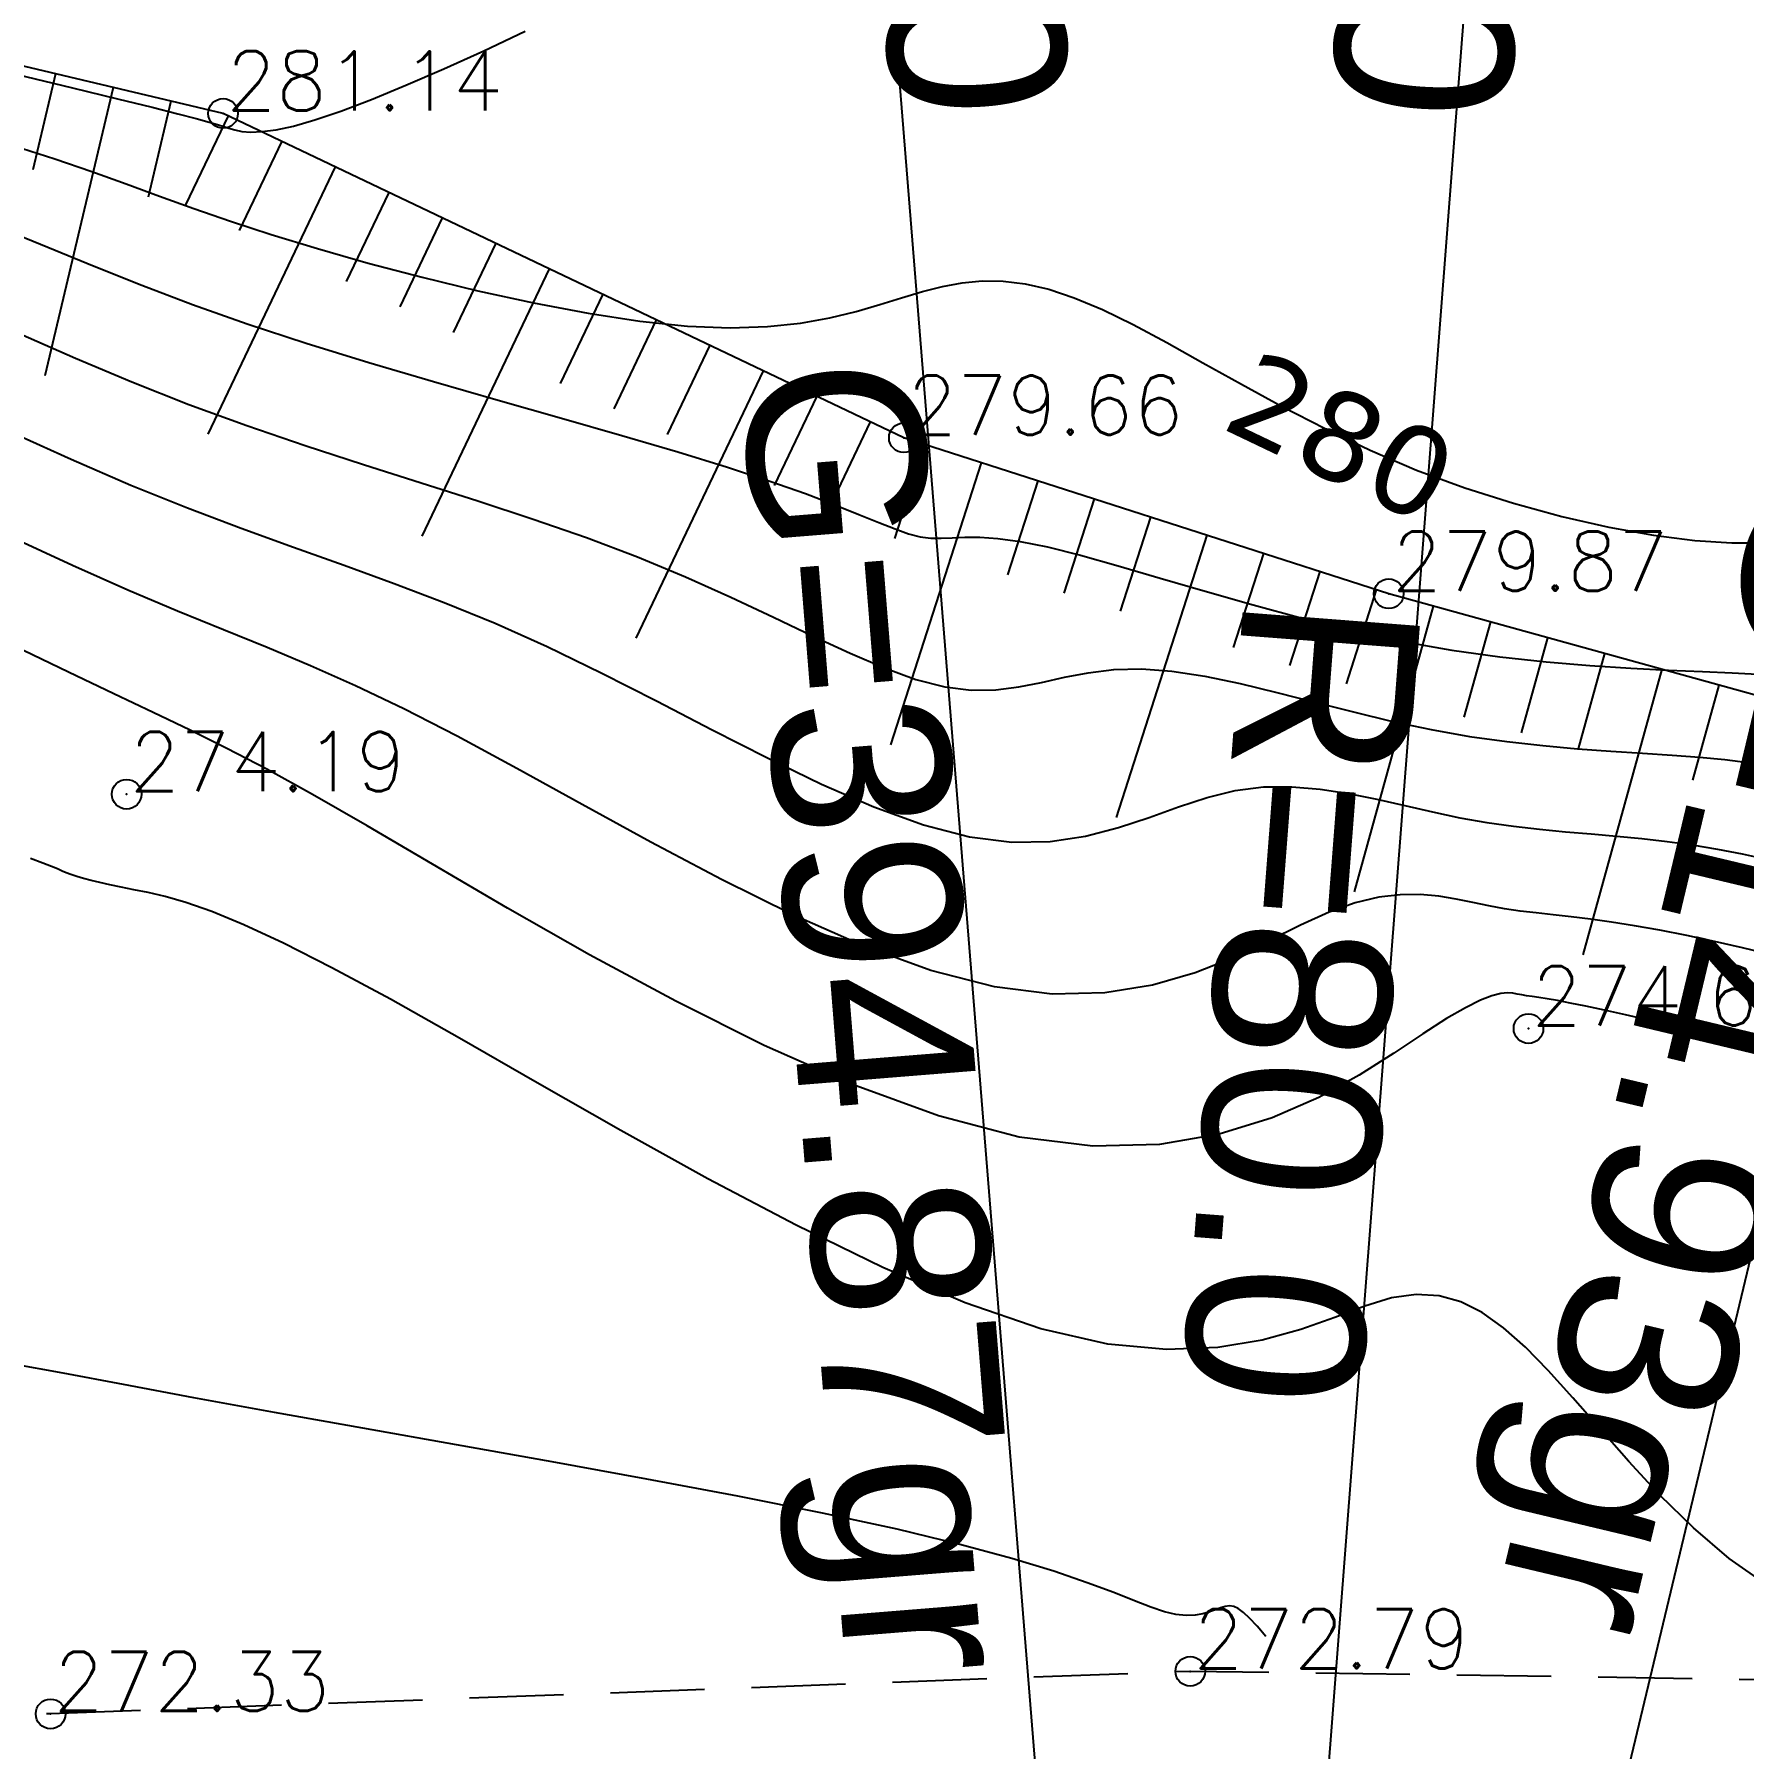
# Model space of a CAD drawing. Header units: millimetres. Extents: x 524954 to 526204, y 9523489 to 9524010.
# Drawn here: x 525125.6 to 525154.44, y 9523723.47 to 9523752.39 of the extents above; entities that cross this region are included whole.
import ezdxf
from ezdxf.enums import TextEntityAlignment as Align

# ---------------------------------------------------------------- set-up
doc = ezdxf.new("R2010")
doc.units = ezdxf.units.MM
doc.header["$PDMODE"] = 32
doc.header["$PDSIZE"] = 0.5
doc.linetypes.add('CACHE2', pattern=[4.7625, 3.175, -1.5875])
for name, color, linetype in [('Borde_Piste', 7, 'CACHE2'), ('CN_01_00', 3, 'Continuous'), ('CN_02_00', 4, 'Continuous'), ('CN_05_00', 6, 'Continuous'), ('CN_10_00', 1, 'Continuous'), ('Cotation Courbes de niveau', 7, 'Continuous'), ('Haut_Talus', 30, 'Continuous'), ('Route - Axe Route de la corniche 1 - Textes - Arcs', 5, 'Continuous'), ('Route - Axe Route de la corniche 1 - Textes - Tabulations', 5, 'Continuous'), ('Talus', 2, 'Continuous'), ('TopoAlt', 3, 'Continuous'), ('TOPOJIS', 7, 'Continuous')]:
    doc.layers.add(name, color=color, linetype=linetype)
doc.styles.add('Affichages route', font='arial.ttf', dxfattribs={"height": 0.5})
doc.styles.add('Simplex 1.0', font='Simplex.shx', dxfattribs={"width": 0.99, "height": 1})
doc.styles.add('Verdana 1.0', font='verdana.ttf', dxfattribs={"width": 0.99, "height": 1})

# ---------------------------------------------------------------- blocks, each defined once
blk = doc.blocks.new('TCPOINT M')
at = {"color": 0}
blk.add_point((0, 0), dxfattribs=at)
at = {"layer": 'TopoAlt', "style": 'Simplex 1.0', "width": 0.99}
blk.add_attdef('ALT', (0.15, 0.15), '', height=1, dxfattribs=at)

msp = doc.modelspace()

# ---------------------------------------------------------------- linework, layer by layer
at = {"layer": 'Borde_Piste', "ltscale": 0.5, "flags": 128}
msp.add_lwpolyline([(525212.973, 9523742.341), (525203.898, 9523734.41), (525194.217, 9523728.943), (525187.982, 9523726.885), (525179.245, 9523725.54), (525165.092, 9523724.478), (525145.1, 9523724.771), (525125.872, 9523724.052), (525107.126, 9523723.919), (525086.665, 9523725.819), (525067.313, 9523726.621)], dxfattribs=at)
at = {"layer": 'CN_01_00', "flags": 128}
for points, elevation in [([(525125.286, 9523751.72), (525126.24, 9523751.491), (525127.002, 9523751.306), (525127.587, 9523751.162), (525128.021, 9523751.052), (525128.331, 9523750.97), (525128.545, 9523750.911), (525128.691, 9523750.868), (525128.794, 9523750.835), (525128.882, 9523750.807), (525128.98, 9523750.779), (525129.1, 9523750.755), (525129.249, 9523750.744), (525129.439, 9523750.75), (525129.676, 9523750.782), (525129.97, 9523750.845), (525130.331, 9523750.947), (525130.767, 9523751.094), (525131.284, 9523751.291), (525131.868, 9523751.532), (525132.506, 9523751.809), (525133.181, 9523752.116), (525133.878, 9523752.444)], 281), ([(525125.057, 9523749.115), (525125.826, 9523748.8), (525126.605, 9523748.482), (525127.412, 9523748.159), (525128.267, 9523747.834), (525129.188, 9523747.507), (525130.187, 9523747.18), (525131.243, 9523746.853), (525132.331, 9523746.532), (525133.423, 9523746.217), (525134.492, 9523745.913), (525135.511, 9523745.622), (525136.454, 9523745.347), (525137.293, 9523745.09), (525138.008, 9523744.855), (525138.607, 9523744.643), (525139.103, 9523744.455), (525139.511, 9523744.292), (525139.845, 9523744.155), (525140.119, 9523744.046), (525140.347, 9523743.965), (525140.543, 9523743.914), (525140.722, 9523743.891), (525140.897, 9523743.889), (525141.084, 9523743.898), (525141.296, 9523743.907), (525141.549, 9523743.906), (525141.856, 9523743.885), (525142.232, 9523743.834), (525142.692, 9523743.742), (525143.246, 9523743.603), (525143.883, 9523743.425), (525144.59, 9523743.218), (525145.354, 9523742.994), (525146.159, 9523742.764), (525146.991, 9523742.539), (525147.838, 9523742.33), (525148.684, 9523742.148), (525149.516, 9523742.001), (525150.325, 9523741.888), (525151.104, 9523741.803), (525151.843, 9523741.741), (525152.535, 9523741.696), (525153.171, 9523741.664), (525153.744, 9523741.64), (525154.244, 9523741.618), (525154.668, 9523741.594)], 279), ([(525125.176, 9523745.695), (525126.22, 9523745.222), (525127.225, 9523744.788), (525128.18, 9523744.404), (525129.09, 9523744.059), (525129.968, 9523743.741), (525130.824, 9523743.435), (525131.669, 9523743.128), (525132.515, 9523742.806), (525133.373, 9523742.456), (525134.253, 9523742.064), (525135.163, 9523741.621), (525136.094, 9523741.146), (525137.032, 9523740.659), (525137.965, 9523740.184), (525138.879, 9523739.743), (525139.762, 9523739.359), (525140.599, 9523739.053), (525141.378, 9523738.85), (525142.089, 9523738.762), (525142.739, 9523738.775), (525143.335, 9523738.865), (525143.889, 9523739.008), (525144.409, 9523739.18), (525144.904, 9523739.358), (525145.384, 9523739.518), (525145.859, 9523739.635), (525146.335, 9523739.693), (525146.814, 9523739.697), (525147.293, 9523739.656), (525147.772, 9523739.583), (525148.248, 9523739.486), (525148.721, 9523739.379), (525149.189, 9523739.271), (525149.651, 9523739.172), (525150.105, 9523739.092), (525150.552, 9523739.029), (525150.993, 9523738.979), (525151.43, 9523738.937), (525151.862, 9523738.9), (525152.291, 9523738.863), (525152.718, 9523738.822), (525153.145, 9523738.774), (525153.57, 9523738.715), (525153.993, 9523738.645), (525154.409, 9523738.565), (525154.817, 9523738.475)], 277), ([(525146.377, 9523725.36), (525146.227, 9523725.535), (525146.102, 9523725.67), (525145.998, 9523725.766), (525145.911, 9523725.83), (525145.834, 9523725.864), (525145.763, 9523725.874), (525145.69, 9523725.865), (525145.611, 9523725.841), (525145.524, 9523725.808), (525145.425, 9523725.773), (525145.311, 9523725.741), (525145.181, 9523725.719), (525145.031, 9523725.713), (525144.859, 9523725.73), (525144.663, 9523725.774), (525144.436, 9523725.851), (525144.159, 9523725.961), (525143.809, 9523726.1), (525143.363, 9523726.267), (525142.797, 9523726.46), (525142.089, 9523726.676), (525141.215, 9523726.913), (525140.154, 9523727.169), (525138.893, 9523727.441), (525137.469, 9523727.725), (525135.933, 9523728.015), (525134.334, 9523728.307), (525132.72, 9523728.595), (525131.142, 9523728.875), (525129.648, 9523729.141), (525128.289, 9523729.388), (525127.101, 9523729.61), (525126.082, 9523729.803), (525125.215, 9523729.958)], 273)]:
    msp.add_lwpolyline(points, dxfattribs=dict(at, elevation=elevation))
at = {"layer": 'CN_02_00', "flags": 128}
for points, elevation in [([(525125.357, 9523747.338), (525126.294, 9523746.927), (525127.244, 9523746.528), (525128.207, 9523746.148), (525129.183, 9523745.792), (525130.167, 9523745.456), (525131.15, 9523745.136), (525132.123, 9523744.826), (525133.081, 9523744.521), (525134.013, 9523744.214), (525134.913, 9523743.901), (525135.773, 9523743.577), (525136.586, 9523743.238), (525137.35, 9523742.895), (525138.068, 9523742.557), (525138.738, 9523742.238), (525139.362, 9523741.949), (525139.941, 9523741.702), (525140.473, 9523741.509), (525140.961, 9523741.382), (525141.406, 9523741.327), (525141.818, 9523741.332), (525142.21, 9523741.382), (525142.593, 9523741.458), (525142.979, 9523741.543), (525143.38, 9523741.621), (525143.808, 9523741.676), (525144.275, 9523741.689), (525144.79, 9523741.648), (525145.348, 9523741.561), (525145.942, 9523741.437), (525146.563, 9523741.288), (525147.203, 9523741.125), (525147.856, 9523740.959), (525148.514, 9523740.8), (525149.167, 9523740.66), (525149.81, 9523740.547), (525150.439, 9523740.459), (525151.049, 9523740.391), (525151.636, 9523740.339), (525152.198, 9523740.298), (525152.731, 9523740.264), (525153.231, 9523740.231), (525153.694, 9523740.196), (525154.119, 9523740.155), (525154.51, 9523740.104)], 278), ([(525154.885, 9523736.869), (525154.42, 9523736.98), (525153.946, 9523737.087), (525153.476, 9523737.186), (525153.021, 9523737.276), (525152.595, 9523737.352), (525152.206, 9523737.414), (525151.851, 9523737.462), (525151.525, 9523737.501), (525151.223, 9523737.535), (525150.938, 9523737.567), (525150.666, 9523737.6), (525150.4, 9523737.638), (525150.135, 9523737.685), (525149.865, 9523737.741), (525149.586, 9523737.799), (525149.293, 9523737.848), (525148.981, 9523737.877), (525148.644, 9523737.875), (525148.279, 9523737.833), (525147.88, 9523737.739), (525147.442, 9523737.582), (525146.96, 9523737.36), (525146.428, 9523737.094), (525145.839, 9523736.817), (525145.185, 9523736.559), (525144.461, 9523736.349), (525143.659, 9523736.219), (525142.773, 9523736.198), (525141.795, 9523736.318), (525140.725, 9523736.598), (525139.583, 9523737.015), (525138.397, 9523737.537), (525137.192, 9523738.13), (525135.997, 9523738.761), (525134.838, 9523739.397), (525133.741, 9523740.005), (525132.733, 9523740.551), (525131.832, 9523741.011), (525131.017, 9523741.399), (525130.258, 9523741.736), (525129.525, 9523742.044), (525128.787, 9523742.345), (525128.014, 9523742.662), (525127.176, 9523743.016), (525126.244, 9523743.429), (525125.197, 9523743.916)], 276), ([(525154.829, 9523726.228), (525154.19, 9523726.676), (525153.588, 9523727.19), (525153.024, 9523727.743), (525152.498, 9523728.312), (525152.008, 9523728.868), (525151.557, 9523729.388), (525151.141, 9523729.848), (525150.754, 9523730.243), (525150.385, 9523730.568), (525150.026, 9523730.823), (525149.667, 9523731.003), (525149.299, 9523731.106), (525148.912, 9523731.13), (525148.497, 9523731.071), (525148.044, 9523730.932), (525147.54, 9523730.744), (525146.968, 9523730.541), (525146.314, 9523730.359), (525145.563, 9523730.234), (525144.7, 9523730.2), (525143.711, 9523730.293), (525142.58, 9523730.549), (525141.303, 9523730.99), (525139.912, 9523731.587), (525138.451, 9523732.298), (525136.963, 9523733.083), (525135.492, 9523733.898), (525134.079, 9523734.702), (525132.77, 9523735.454), (525131.606, 9523736.112), (525130.62, 9523736.644), (525129.803, 9523737.056), (525129.134, 9523737.366), (525128.591, 9523737.59), (525128.155, 9523737.744), (525127.805, 9523737.847), (525127.519, 9523737.913), (525127.279, 9523737.96), (525127.065, 9523738.002), (525126.874, 9523738.042), (525126.705, 9523738.08), (525126.556, 9523738.116), (525126.425, 9523738.15), (525126.313, 9523738.183), (525126.216, 9523738.214), (525126.135, 9523738.245), (525126.065, 9523738.275), (525125.99, 9523738.31), (525125.889, 9523738.353), (525125.743, 9523738.409), (525125.533, 9523738.484)], 274)]:
    msp.add_lwpolyline(points, dxfattribs=dict(at, elevation=elevation))
at = {"layer": 'CN_05_00', "elevation": 275, "flags": 128}
msp.add_lwpolyline([(525154.733, 9523735.227), (525154.4, 9523735.335), (525154.03, 9523735.445), (525153.636, 9523735.553), (525153.233, 9523735.658), (525152.831, 9523735.756), (525152.446, 9523735.847), (525152.09, 9523735.927), (525151.775, 9523735.994), (525151.512, 9523736.047), (525151.297, 9523736.088), (525151.122, 9523736.119), (525150.982, 9523736.141), (525150.868, 9523736.158), (525150.775, 9523736.171), (525150.694, 9523736.184), (525150.618, 9523736.197), (525150.541, 9523736.211), (525150.452, 9523736.219), (525150.338, 9523736.209), (525150.19, 9523736.171), (525149.996, 9523736.094), (525149.744, 9523735.969), (525149.425, 9523735.784), (525149.025, 9523735.529), (525148.536, 9523735.201), (525147.952, 9523734.831), (525147.269, 9523734.454), (525146.482, 9523734.109), (525145.587, 9523733.833), (525144.58, 9523733.662), (525143.457, 9523733.634), (525142.212, 9523733.786), (525140.851, 9523734.142), (525139.404, 9523734.672), (525137.914, 9523735.331), (525136.419, 9523736.076), (525134.962, 9523736.863), (525133.581, 9523737.648), (525132.318, 9523738.388), (525131.213, 9523739.037), (525130.291, 9523739.566), (525129.519, 9523739.991), (525128.847, 9523740.343), (525128.225, 9523740.653), (525127.605, 9523740.95), (525126.937, 9523741.265), (525126.173, 9523741.628), (525125.262, 9523742.069)], dxfattribs=at)
at = {"layer": 'CN_10_00', "elevation": 280, "flags": 128}
msp.add_lwpolyline([(525125.24, 9523750.518), (525125.942, 9523750.291), (525126.568, 9523750.076), (525127.148, 9523749.868), (525127.711, 9523749.661), (525128.287, 9523749.453), (525128.905, 9523749.239), (525129.594, 9523749.014), (525130.375, 9523748.777), (525131.233, 9523748.533), (525132.144, 9523748.293), (525133.081, 9523748.066), (525134.022, 9523747.861), (525134.942, 9523747.687), (525135.816, 9523747.553), (525136.62, 9523747.469), (525137.336, 9523747.44), (525137.967, 9523747.46), (525138.525, 9523747.519), (525139.019, 9523747.607), (525139.462, 9523747.714), (525139.862, 9523747.831), (525140.231, 9523747.947), (525140.58, 9523748.053), (525140.918, 9523748.139), (525141.253, 9523748.2), (525141.592, 9523748.231), (525141.944, 9523748.226), (525142.314, 9523748.181), (525142.712, 9523748.09), (525143.144, 9523747.948), (525143.617, 9523747.751), (525144.137, 9523747.496), (525144.704, 9523747.192), (525145.314, 9523746.852), (525145.964, 9523746.489), (525146.653, 9523746.113), (525147.377, 9523745.739), (525148.134, 9523745.377), (525148.92, 9523745.041), (525149.732, 9523744.74), (525150.554, 9523744.479), (525151.37, 9523744.258), (525152.163, 9523744.079), (525152.917, 9523743.944), (525153.615, 9523743.854), (525154.24, 9523743.81), (525154.776, 9523743.815)], dxfattribs=at)
at = {"layer": 'Haut_Talus', "flags": 128}
msp.add_lwpolyline([(525196.209, 9523734.666), (525185.666, 9523736.075), (525174.732, 9523738.405), (525167.266, 9523739.353), (525162.456, 9523738.862), (525160.617, 9523739.586), (525160.617, 9523739.586), (525148.449, 9523742.953), (525140.268, 9523745.585), (525128.783, 9523751.058), (525115.061, 9523754.312), (525099.667, 9523759.924), (525089.678, 9523759.911), (525072.881, 9523765.307), (525051.318, 9523770.478), (525037.439, 9523773.912), (525026.483, 9523776.419), (525009.07, 9523781.626), (524998.873, 9523783.305), (524985.831, 9523787.803), (524969.54, 9523790.743)], dxfattribs=at)
at = {"layer": 'Route - Axe Route de la corniche 1 - Textes - Arcs'}
for p, q in [((525138.579, 9523771.583), (525144.209, 9523701.809)), ((525151.17, 9523771.605), (525145.783, 9523701.812)), ((525163.608, 9523769.651), (525147.338, 9523701.568))]:
    msp.add_line(p, q, dxfattribs=at)
at = {"layer": 'Talus'}
for p, q in [((525125.956, 9523751.728), (525125.572, 9523750.107)), ((525126.929, 9523751.497), (525125.775, 9523746.632)), ((525127.902, 9523751.267), (525127.518, 9523749.645)), ((525128.868, 9523751.017), (525128.151, 9523749.513)), ((525129.771, 9523750.587), (525129.054, 9523749.082)), ((525130.674, 9523750.157), (525128.523, 9523745.643)), ((525131.577, 9523749.726), (525130.86, 9523748.222)), ((525132.479, 9523749.296), (525131.762, 9523747.792)), ((525133.382, 9523748.866), (525132.665, 9523747.362)), ((525134.285, 9523748.436), (525132.134, 9523743.922)), ((525135.188, 9523748.006), (525134.471, 9523746.501)), ((525136.09, 9523747.576), (525135.373, 9523746.071)), ((525136.993, 9523747.145), (525136.276, 9523745.641)), ((525137.896, 9523746.715), (525135.745, 9523742.201)), ((525138.799, 9523746.285), (525138.082, 9523744.78)), ((525139.701, 9523745.855), (525138.984, 9523744.35)), ((525140.622, 9523745.471), (525140.112, 9523743.884)), ((525141.574, 9523745.164), (525140.043, 9523740.405)), ((525142.526, 9523744.858), (525142.016, 9523743.272)), ((525143.478, 9523744.552), (525142.968, 9523742.965)), ((525144.43, 9523744.246), (525143.92, 9523742.659)), ((525145.382, 9523743.939), (525143.851, 9523739.18)), ((525146.334, 9523743.633), (525145.824, 9523742.047)), ((525147.286, 9523743.327), (525146.776, 9523741.74)), ((525148.238, 9523743.021), (525147.728, 9523741.434)), ((525149.199, 9523742.745), (525147.866, 9523737.926)), ((525150.163, 9523742.479), (525149.718, 9523740.872)), ((525151.127, 9523742.212), (525150.682, 9523740.606)), ((525152.09, 9523741.945), (525151.646, 9523740.339)), ((525153.054, 9523741.679), (525151.721, 9523736.86)), ((525154.018, 9523741.412), (525153.574, 9523739.806))]:
    msp.add_line(p, q, dxfattribs=at)

# ---------------------------------------------------------------- block references
at = {"layer": 'TOPOJIS'}
ref = msp.add_blockref('TCPOINT M', (525128.783, 9523751.058, 281.14), dxfattribs=at)
ref.add_attrib('ALT', '281.14', (525128.833, 9523751.108, 281.14), dxfattribs={"layer": 'TopoAlt', "height": 1, "style": 'Simplex 1.0', "width": 0.99})
ref = msp.add_blockref('TCPOINT M', (525140.268, 9523745.585, 279.66), dxfattribs=at)
ref.add_attrib('ALT', '279.66', (525140.318, 9523745.635, 279.66), dxfattribs={"layer": 'TopoAlt', "height": 1, "style": 'Simplex 1.0', "width": 0.99})
ref = msp.add_blockref('TCPOINT M', (525148.449, 9523742.953, 279.87), dxfattribs=at)
ref.add_attrib('ALT', '279.87', (525148.499, 9523743.003, 279.87), dxfattribs={"layer": 'TopoAlt', "height": 1, "style": 'Simplex 1.0', "width": 0.99})
ref = msp.add_blockref('TCPOINT M', (525127.155, 9523739.571, 274.19), dxfattribs=at)
ref.add_attrib('ALT', '274.19', (525127.205, 9523739.621, 274.19), dxfattribs={"layer": 'TopoAlt', "height": 1, "style": 'Simplex 1.0', "width": 0.99})
ref = msp.add_blockref('TCPOINT M', (525150.807, 9523735.617, 274.61), dxfattribs=at)
ref.add_attrib('ALT', '274.61', (525150.857, 9523735.667, 274.61), dxfattribs={"layer": 'TopoAlt', "height": 1, "style": 'Simplex 1.0', "width": 0.99})
ref = msp.add_blockref('TCPOINT M', (525145.1, 9523724.771, 272.79), dxfattribs=at)
ref.add_attrib('ALT', '272.79', (525145.15, 9523724.821, 272.79), dxfattribs={"layer": 'TopoAlt', "height": 1, "style": 'Simplex 1.0', "width": 0.99})
ref = msp.add_blockref('TCPOINT M', (525125.872, 9523724.052, 272.33), dxfattribs=at)
ref.add_attrib('ALT', '272.33', (525125.922, 9523724.102, 272.33), dxfattribs={"layer": 'TopoAlt', "height": 1, "style": 'Simplex 1.0', "width": 0.99})

# ---------------------------------------------------------------- texts
at = {"layer": 'Cotation Courbes de niveau', "style": 'Verdana 1.0', "width": 0.99}
msp.add_text('280', height=1.5, rotation=334.458, dxfattribs=at).set_placement((525147.657, 9523745.605, 280), align=Align.MIDDLE_CENTER)
at = {"layer": 'Route - Axe Route de la corniche 1 - Textes - Arcs', "style": 'Affichages route'}
for s, rotation, p in [('G=394.87gr', 274.6131, (525141.394, 9523735.946)), ('G=14.93gr', 256.5597, (525155.473, 9523734.859)), ('R=80.0', 265.5864, (525148.476, 9523735.958))]:
    msp.add_text(s, height=3, rotation=rotation, dxfattribs=at).set_placement(p, align=Align.TOP_CENTER)
at = {"layer": 'Route - Axe Route de la corniche 1 - Textes - Tabulations', "style": 'Affichages route'}
for s, rotation, p in [('100.0', 273.3338, (525140.957, 9523761.474)), ('110.0', 266.1718, (525149.67, 9523761.436))]:
    msp.add_text(s, height=3, rotation=rotation, dxfattribs=at).set_placement(p, align=Align.MIDDLE_LEFT)

doc.saveas('drawing.dxf')
